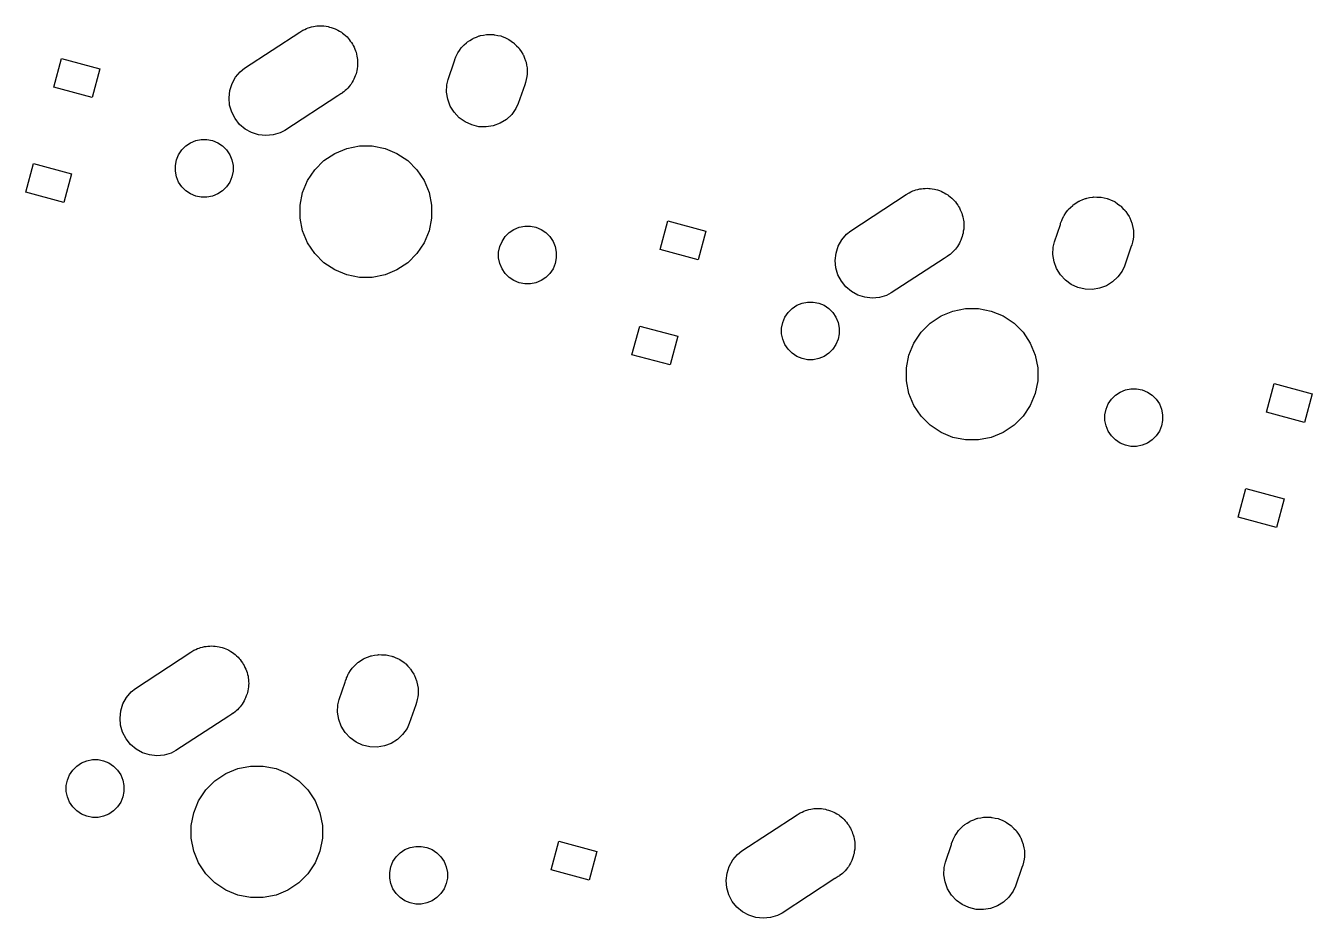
# Model space of a CAD drawing. Extents: x -26.1 to -7.5, y -7.6 to -2.3.
# Drawn here: x -16.74 to -15.203, y -4.801 to -3.735 of the extents above; entities that cross this region are included whole.
import ezdxf

# ---------------------------------------------------------------- set-up
doc = ezdxf.new("R2010")
doc.units = 0
doc.header["$MEASUREMENT"] = 0
doc.layers.add('BLACK', color=7, linetype='CONTINUOUS')

msp = doc.modelspace()

# ---------------------------------------------------------------- linework, layer by layer
at = {"layer": 'BLACK', "linetype": 'CONTINUOUS'}
for p, q in [((-16.3941, -3.73574), (-16.3922, -3.73536)), ((-16.3922, -3.73536), (-16.3897, -3.73536)), ((-16.3897, -3.73536), (-16.3873, -3.73515)), ((-16.3873, -3.73515), (-16.3854, -3.73536)), ((-16.3854, -3.73536), (-16.3835, -3.73536)), ((-16.3835, -3.73536), (-16.3811, -3.73584)), ((-16.4785, -3.78591), (-16.4122, -3.74269)), ((-16.4122, -3.74269), (-16.4088, -3.74041)), ((-16.4088, -3.74041), (-16.4065, -3.73947)), ((-16.4065, -3.73947), (-16.4044, -3.73835)), ((-16.4044, -3.73835), (-16.4025, -3.73781)), ((-16.4025, -3.73781), (-16.4007, -3.73707)), ((-16.4007, -3.73707), (-16.3983, -3.73659)), ((-16.3983, -3.73659), (-16.396, -3.73591)), ((-16.396, -3.73591), (-16.3941, -3.73574)), ((-16.3811, -3.73584), (-16.3786, -3.73611)), ((-16.3786, -3.73611), (-16.3768, -3.73669)), ((-16.3768, -3.73669), (-16.3749, -3.73707)), ((-16.3749, -3.73707), (-16.3726, -3.738)), ((-16.3726, -3.738), (-16.3703, -3.73873)), ((-16.3703, -3.73873), (-16.3686, -3.73966)), ((-16.3686, -3.73966), (-16.3668, -3.74041)), ((-16.3668, -3.74041), (-16.3648, -3.74176)), ((-16.3648, -3.74176), (-16.3627, -3.74293)), ((-16.3627, -3.74293), (-16.3612, -3.74418)), ((-16.3612, -3.74418), (-16.3596, -3.74525)), ((-16.3596, -3.74525), (-16.3579, -3.74698)), ((-16.3579, -3.74698), (-16.356, -3.74854)), ((-16.356, -3.74854), (-16.3548, -3.75005)), ((-16.3548, -3.75005), (-16.3534, -3.75142)), ((-16.2091, -3.75267), (-16.2061, -3.75069)), ((-16.2061, -3.75069), (-16.2054, -3.75038)), ((-16.2054, -3.75038), (-16.2047, -3.74996)), ((-16.2047, -3.74996), (-16.2014, -3.74872)), ((-16.2014, -3.74872), (-16.1981, -3.74735)), ((-16.1981, -3.74735), (-16.1973, -3.74719)), ((-16.1973, -3.74719), (-16.1965, -3.74691)), ((-16.1965, -3.74691), (-16.193, -3.74634)), ((-16.193, -3.74634), (-16.1895, -3.74565)), ((-16.1895, -3.74565), (-16.1887, -3.74565)), ((-16.1887, -3.74565), (-16.1879, -3.74552)), ((-16.1879, -3.74552), (-16.1843, -3.74565)), ((-16.1843, -3.74565), (-16.1808, -3.74565)), ((-16.1808, -3.74565), (-16.18, -3.74581)), ((-16.18, -3.74581), (-16.1792, -3.74584)), ((-16.1792, -3.74584), (-16.1757, -3.74666)), ((-16.1757, -3.74666), (-16.1722, -3.74735)), ((-16.1722, -3.74735), (-16.1715, -3.74766)), ((-16.1715, -3.74766), (-16.1707, -3.74785)), ((-16.1707, -3.74785), (-16.1675, -3.74933)), ((-16.1675, -3.74933), (-16.1642, -3.75069)), ((-16.1642, -3.75069), (-16.1635, -3.75114)), ((-16.3534, -3.75142), (-16.3521, -3.75345)), ((-16.3521, -3.75345), (-16.3505, -3.75535)), ((-16.3505, -3.75535), (-16.3496, -3.75707)), ((-16.3496, -3.75707), (-16.3486, -3.75868)), ((-16.3486, -3.75868), (-16.3476, -3.76093)), ((-16.3476, -3.76093), (-16.3465, -3.76309)), ((-16.3465, -3.76309), (-16.346, -3.76495)), ((-16.346, -3.76495), (-16.3452, -3.76674)), ((-16.2236, -3.76756), (-16.2215, -3.76467)), ((-16.2215, -3.76467), (-16.2196, -3.76171)), ((-16.2196, -3.76171), (-16.219, -3.76114)), ((-16.219, -3.76114), (-16.2185, -3.76048)), ((-16.2185, -3.76048), (-16.2159, -3.75806)), ((-16.2159, -3.75806), (-16.2134, -3.75554)), ((-16.2134, -3.75554), (-16.2127, -3.75509)), ((-16.2127, -3.75509), (-16.2121, -3.75454)), ((-16.2121, -3.75454), (-16.2091, -3.75267)), ((-16.1635, -3.75114), (-16.1628, -3.75147)), ((-16.1628, -3.75147), (-16.1599, -3.75356)), ((-16.1599, -3.75356), (-16.1569, -3.75554)), ((-16.1569, -3.75554), (-16.1563, -3.75611)), ((-16.1563, -3.75611), (-16.1557, -3.75658)), ((-16.1557, -3.75658), (-16.1533, -3.75919)), ((-16.1533, -3.75919), (-16.1507, -3.76171)), ((-16.1507, -3.76171), (-16.1503, -3.76238)), ((-16.1503, -3.76238), (-16.1497, -3.76297)), ((-16.1497, -3.76297), (-16.1479, -3.766)), ((-16.1479, -3.766), (-16.1459, -3.76896)), ((-16.7063, -3.80844), (-16.6971, -3.77421)), ((-16.6971, -3.77421), (-16.6515, -3.78644)), ((-16.3452, -3.76674), (-16.3448, -3.76913)), ((-16.3448, -3.76913), (-16.3441, -3.77147)), ((-16.3441, -3.77147), (-16.3439, -3.7734)), ((-16.3439, -3.7734), (-16.3435, -3.77529)), ((-16.3435, -3.77529), (-16.3435, -3.77773)), ((-16.3435, -3.77773), (-16.3433, -3.78016)), ((-16.3433, -3.78016), (-16.3435, -3.78208)), ((-16.2352, -3.79927), (-16.228, -3.77838)), ((-16.228, -3.77838), (-16.2277, -3.77702)), ((-16.2277, -3.77702), (-16.2266, -3.77426)), ((-16.2266, -3.77426), (-16.2263, -3.7735)), ((-16.2263, -3.7735), (-16.2258, -3.77225)), ((-16.2258, -3.77225), (-16.2244, -3.76896)), ((-16.2244, -3.76896), (-16.2239, -3.76829)), ((-16.2239, -3.76829), (-16.2236, -3.76756)), ((-16.1459, -3.76896), (-16.1456, -3.76971)), ((-16.1456, -3.76971), (-16.1452, -3.77039)), ((-16.1452, -3.77039), (-16.1439, -3.77373)), ((-16.1439, -3.77373), (-16.1426, -3.77702)), ((-16.1426, -3.77702), (-16.1424, -3.77781)), ((-16.1424, -3.77781), (-16.1421, -3.77857)), ((-16.1421, -3.77857), (-16.1416, -3.78208)), ((-16.6515, -3.78644), (-16.6607, -3.82067)), ((-16.4934, -3.80433), (-16.4892, -3.79668)), ((-16.4892, -3.79668), (-16.4836, -3.79)), ((-16.4836, -3.79), (-16.4785, -3.78591)), ((-16.3462, -3.79483), (-16.3469, -3.79715)), ((-16.3452, -3.79257), (-16.3462, -3.79483)), ((-16.3448, -3.79068), (-16.3452, -3.79257)), ((-16.3443, -3.78883), (-16.3448, -3.79068)), ((-16.344, -3.78641), (-16.3443, -3.78883)), ((-16.3435, -3.78402), (-16.344, -3.78641)), ((-16.3435, -3.78208), (-16.3435, -3.78402)), ((-16.141, -3.7959), (-16.1419, -3.79937)), ((-16.1416, -3.78208), (-16.1409, -3.78558)), ((-16.1409, -3.7943), (-16.141, -3.79509)), ((-16.141, -3.79509), (-16.141, -3.7959)), ((-16.1409, -3.78558), (-16.1409, -3.78639)), ((-16.1409, -3.78639), (-16.1407, -3.78718)), ((-16.1407, -3.78718), (-16.1409, -3.79074)), ((-16.1409, -3.79074), (-16.1409, -3.7943)), ((-16.6607, -3.82067), (-16.7063, -3.80844)), ((-16.4961, -3.81265), (-16.4934, -3.80433)), ((-16.3567, -3.81148), (-16.3582, -3.81269)), ((-16.3551, -3.80961), (-16.3567, -3.81148)), ((-16.3534, -3.80789), (-16.3551, -3.80961)), ((-16.3523, -3.80628), (-16.3534, -3.80789)), ((-16.3511, -3.8048), (-16.3523, -3.80628)), ((-16.3499, -3.80266), (-16.3511, -3.8048)), ((-16.3486, -3.80064), (-16.3499, -3.80266)), ((-16.3478, -3.79885), (-16.3486, -3.80064)), ((-16.3469, -3.79715), (-16.3478, -3.79885)), ((-16.237, -3.81435), (-16.2367, -3.80563)), ((-16.2367, -3.80563), (-16.2352, -3.79927)), ((-16.1437, -3.80562), (-16.1514, -3.82803)), ((-16.1426, -3.80286), (-16.1437, -3.80562)), ((-16.1419, -3.79937), (-16.1426, -3.80286)), ((-16.497, -3.82132), (-16.4961, -3.81265)), ((-16.4963, -3.83002), (-16.497, -3.82132)), ((-16.3671, -3.819), (-16.4301, -3.86012)), ((-16.3668, -3.81891), (-16.3671, -3.819)), ((-16.3634, -3.81663), (-16.3668, -3.81891)), ((-16.3618, -3.81557), (-16.3634, -3.81663)), ((-16.3616, -3.81541), (-16.3618, -3.81557)), ((-16.3596, -3.81406), (-16.3616, -3.81541)), ((-16.3582, -3.81269), (-16.3596, -3.81406)), ((-16.2356, -3.82296), (-16.237, -3.81435)), ((-16.2326, -3.83114), (-16.2356, -3.82296)), ((-16.4938, -3.83839), (-16.4963, -3.83002)), ((-16.4898, -3.84613), (-16.4938, -3.83839)), ((-16.228, -3.83856), (-16.2326, -3.83114)), ((-16.222, -3.84495), (-16.228, -3.83856)), ((-16.1592, -3.84105), (-16.1656, -3.84699)), ((-16.1541, -3.83397), (-16.1592, -3.84105)), ((-16.1514, -3.82803), (-16.1541, -3.83397)), ((-16.4843, -3.85294), (-16.4898, -3.84613)), ((-16.4777, -3.85855), (-16.4843, -3.85294)), ((-16.47, -3.86275), (-16.4777, -3.85855)), ((-16.215, -3.85006), (-16.222, -3.84495)), ((-16.207, -3.85368), (-16.215, -3.85006)), ((-16.1985, -3.85569), (-16.207, -3.85368)), ((-16.1898, -3.85601), (-16.1985, -3.85569)), ((-16.1812, -3.85462), (-16.1898, -3.85601)), ((-16.173, -3.85157), (-16.1812, -3.85462)), ((-16.1656, -3.84699), (-16.173, -3.85157)), ((-16.543, -3.87495), (-16.5367, -3.87236)), ((-16.5367, -3.87236), (-16.5301, -3.87103)), ((-16.5301, -3.87103), (-16.5233, -3.87103)), ((-16.5233, -3.87103), (-16.5166, -3.87236)), ((-16.5166, -3.87236), (-16.5104, -3.87495)), ((-16.4617, -3.86538), (-16.47, -3.86275)), ((-16.453, -3.86633), (-16.4617, -3.86538)), ((-16.4443, -3.86557), (-16.453, -3.86633)), ((-16.4359, -3.86314), (-16.4443, -3.86557)), ((-16.4301, -3.86012), (-16.4359, -3.86314)), ((-16.5598, -3.89543), (-16.5572, -3.88916)), ((-16.5572, -3.88916), (-16.5534, -3.88352)), ((-16.5534, -3.88352), (-16.5486, -3.87872)), ((-16.5486, -3.87872), (-16.543, -3.87495)), ((-16.5104, -3.87495), (-16.5047, -3.87872)), ((-16.5047, -3.87872), (-16.4999, -3.88352)), ((-16.4999, -3.88352), (-16.4962, -3.88916)), ((-16.4962, -3.88916), (-16.4936, -3.89543)), ((-16.3835, -3.89627), (-16.3707, -3.88768)), ((-16.3707, -3.88768), (-16.3564, -3.88176)), ((-16.3564, -3.88176), (-16.3412, -3.87874)), ((-16.3412, -3.87874), (-16.3258, -3.87874)), ((-16.3258, -3.87874), (-16.3106, -3.88176)), ((-16.3106, -3.88176), (-16.2963, -3.88768)), ((-16.2963, -3.88768), (-16.2835, -3.89627)), ((-16.7399, -3.93393), (-16.7308, -3.89971)), ((-16.7308, -3.89971), (-16.6851, -3.91194)), ((-16.5611, -3.90209), (-16.5598, -3.89543)), ((-16.5611, -3.90887), (-16.5611, -3.90209)), ((-16.4936, -3.89543), (-16.4922, -3.90209)), ((-16.4922, -3.90209), (-16.4922, -3.90887)), ((-16.3945, -3.9072), (-16.3835, -3.89627)), ((-16.2835, -3.89627), (-16.2725, -3.9072)), ((-16.6851, -3.91194), (-16.6943, -3.94616)), ((-16.5598, -3.91553), (-16.5611, -3.90887)), ((-16.5572, -3.9218), (-16.5598, -3.91553)), ((-16.4936, -3.91553), (-16.4962, -3.9218)), ((-16.4922, -3.90887), (-16.4936, -3.91553)), ((-16.409, -3.93435), (-16.4031, -3.92006)), ((-16.4031, -3.92006), (-16.3945, -3.9072)), ((-16.2725, -3.9072), (-16.2639, -3.92006)), ((-16.2639, -3.92006), (-16.258, -3.93435)), ((-16.6943, -3.94616), (-16.7399, -3.93393)), ((-16.5534, -3.92744), (-16.5572, -3.9218)), ((-16.5486, -3.93224), (-16.5534, -3.92744)), ((-16.543, -3.93601), (-16.5486, -3.93224)), ((-16.5047, -3.93224), (-16.5104, -3.93601)), ((-16.4999, -3.92744), (-16.5047, -3.93224)), ((-16.4962, -3.9218), (-16.4999, -3.92744)), ((-16.412, -3.94951), (-16.409, -3.93435)), ((-16.258, -3.93435), (-16.255, -3.94951)), ((-15.6878, -3.9368), (-15.6844, -3.93452)), ((-15.6844, -3.93452), (-15.6821, -3.93359)), ((-15.6821, -3.93359), (-15.6799, -3.93246)), ((-15.6799, -3.93246), (-15.6781, -3.93192)), ((-15.6781, -3.93192), (-15.6763, -3.93118)), ((-15.6763, -3.93118), (-15.6739, -3.9307)), ((-15.6739, -3.9307), (-15.6716, -3.93002)), ((-15.6716, -3.93002), (-15.6696, -3.92986)), ((-15.6696, -3.92986), (-15.6677, -3.92948)), ((-15.6677, -3.92948), (-15.6653, -3.92948)), ((-15.6653, -3.92948), (-15.6629, -3.92927)), ((-15.6629, -3.92927), (-15.6609, -3.92948)), ((-15.6609, -3.92948), (-15.659, -3.92948)), ((-15.659, -3.92948), (-15.6566, -3.92995)), ((-15.6566, -3.92995), (-15.6542, -3.93022)), ((-15.6542, -3.93022), (-15.6524, -3.9308)), ((-15.6524, -3.9308), (-15.6505, -3.93118)), ((-15.6505, -3.93118), (-15.6482, -3.93211)), ((-15.6482, -3.93211), (-15.6459, -3.93285)), ((-15.6459, -3.93285), (-15.6442, -3.93378)), ((-15.6442, -3.93378), (-15.6424, -3.93452)), ((-15.6424, -3.93452), (-15.6404, -3.93587)), ((-16.5367, -3.93861), (-16.543, -3.93601)), ((-16.5301, -3.93993), (-16.5367, -3.93861)), ((-16.5233, -3.93993), (-16.5301, -3.93993)), ((-16.5166, -3.93861), (-16.5233, -3.93993)), ((-16.5104, -3.93601), (-16.5166, -3.93861)), ((-16.412, -3.96498), (-16.412, -3.94951)), ((-16.255, -3.94951), (-16.255, -3.96498)), ((-15.7541, -3.98003), (-15.6878, -3.9368)), ((-15.6404, -3.93587), (-15.6382, -3.93705)), ((-15.6382, -3.93705), (-15.6367, -3.93829)), ((-15.6367, -3.93829), (-15.6351, -3.93937)), ((-15.6351, -3.93937), (-15.6334, -3.94109)), ((-15.6334, -3.94109), (-15.6315, -3.94266)), ((-15.6315, -3.94266), (-15.6303, -3.94417)), ((-15.6303, -3.94417), (-15.629, -3.94554)), ((-15.629, -3.94554), (-15.6276, -3.94756)), ((-15.6276, -3.94756), (-15.6261, -3.94947)), ((-15.6261, -3.94947), (-15.6252, -3.95118)), ((-15.4915, -3.95217), (-15.4889, -3.94965)), ((-15.4889, -3.94965), (-15.4883, -3.9492)), ((-15.4883, -3.9492), (-15.4877, -3.94865)), ((-15.4877, -3.94865), (-15.4846, -3.94678)), ((-15.4846, -3.94678), (-15.4817, -3.9448)), ((-15.4817, -3.9448), (-15.4809, -3.9445)), ((-15.4809, -3.9445), (-15.4803, -3.94407)), ((-15.4803, -3.94407), (-15.4769, -3.94283)), ((-15.4769, -3.94283), (-15.4736, -3.94147)), ((-15.4736, -3.94147), (-15.4728, -3.94131)), ((-15.4728, -3.94131), (-15.4721, -3.94103)), ((-15.4721, -3.94103), (-15.4686, -3.94046)), ((-15.4686, -3.94046), (-15.4651, -3.93976)), ((-15.4651, -3.93976), (-15.4643, -3.93976)), ((-15.4643, -3.93976), (-15.4635, -3.93964)), ((-15.4635, -3.93964), (-15.4599, -3.93976)), ((-15.4599, -3.93976), (-15.4563, -3.93976)), ((-15.4563, -3.93976), (-15.4555, -3.93992)), ((-15.4555, -3.93992), (-15.4547, -3.93995)), ((-15.4547, -3.93995), (-15.4513, -3.94077)), ((-15.4513, -3.94077), (-15.4478, -3.94147)), ((-15.4478, -3.94147), (-15.447, -3.94177)), ((-15.447, -3.94177), (-15.4463, -3.94196)), ((-15.4463, -3.94196), (-15.443, -3.94344)), ((-15.443, -3.94344), (-15.4397, -3.9448)), ((-15.4397, -3.9448), (-15.4391, -3.94525)), ((-15.4391, -3.94525), (-15.4383, -3.94559)), ((-15.4383, -3.94559), (-15.4354, -3.94767)), ((-15.4354, -3.94767), (-15.4325, -3.94965)), ((-15.4325, -3.94965), (-15.4319, -3.95022)), ((-15.4319, -3.95022), (-15.4312, -3.95069)), ((-15.4312, -3.95069), (-15.4288, -3.9533)), ((-16.409, -3.98014), (-16.412, -3.96498)), ((-16.255, -3.96498), (-16.258, -3.98014)), ((-15.6252, -3.95118), (-15.6241, -3.95279)), ((-15.6241, -3.95279), (-15.6232, -3.95504)), ((-15.6232, -3.95504), (-15.6221, -3.95721)), ((-15.6221, -3.95721), (-15.6215, -3.95906)), ((-15.6215, -3.95906), (-15.6208, -3.96085)), ((-15.6208, -3.96085), (-15.6203, -3.96324)), ((-15.6203, -3.96324), (-15.6196, -3.96558)), ((-15.6196, -3.96558), (-15.6195, -3.96751)), ((-15.5013, -3.96637), (-15.5, -3.96308)), ((-15.5, -3.96308), (-15.4995, -3.9624)), ((-15.4995, -3.9624), (-15.4992, -3.96167)), ((-15.4992, -3.96167), (-15.4971, -3.95878)), ((-15.4971, -3.95878), (-15.4951, -3.95582)), ((-15.4951, -3.95582), (-15.4945, -3.95525)), ((-15.4945, -3.95525), (-15.4941, -3.9546)), ((-15.4941, -3.9546), (-15.4915, -3.95217)), ((-15.4288, -3.9533), (-15.4263, -3.95582)), ((-15.4263, -3.95582), (-15.4259, -3.95649)), ((-15.4259, -3.95649), (-15.4253, -3.95708)), ((-15.4253, -3.95708), (-15.4234, -3.96011)), ((-15.4234, -3.96011), (-15.4215, -3.96308)), ((-15.4215, -3.96308), (-15.4211, -3.96382)), ((-15.4211, -3.96382), (-15.4207, -3.96451)), ((-15.4207, -3.96451), (-15.4195, -3.96784)), ((-16.4031, -3.99443), (-16.409, -3.98014)), ((-16.258, -3.98014), (-16.2639, -3.99443)), ((-16.1623, -3.98225), (-16.1566, -3.97848)), ((-16.1566, -3.97848), (-16.1504, -3.97588)), ((-16.1504, -3.97588), (-16.1437, -3.97456)), ((-16.1437, -3.97456), (-16.1369, -3.97456)), ((-16.1369, -3.97456), (-16.1303, -3.97588)), ((-16.1303, -3.97588), (-16.124, -3.97848)), ((-16.124, -3.97848), (-16.1184, -3.98225)), ((-15.9819, -4.00255), (-15.9727, -3.96833)), ((-15.9727, -3.96833), (-15.9271, -3.98056)), ((-15.9271, -3.98056), (-15.9362, -4.01478)), ((-15.7592, -3.98412), (-15.7541, -3.98003)), ((-15.6196, -3.98052), (-15.6198, -3.98295)), ((-15.6191, -3.97813), (-15.6196, -3.98052)), ((-15.6195, -3.96751), (-15.6191, -3.96941)), ((-15.6191, -3.96941), (-15.6191, -3.97185)), ((-15.6191, -3.97185), (-15.6189, -3.97428)), ((-15.6189, -3.97428), (-15.6191, -3.9762)), ((-15.6191, -3.9762), (-15.6191, -3.97813)), ((-15.5107, -3.99338), (-15.5036, -3.97249)), ((-15.5036, -3.97249), (-15.5033, -3.97114)), ((-15.5033, -3.97114), (-15.5021, -3.96838)), ((-15.5021, -3.96838), (-15.5019, -3.96762)), ((-15.5019, -3.96762), (-15.5013, -3.96637)), ((-15.4195, -3.96784), (-15.4181, -3.97114)), ((-15.4181, -3.97114), (-15.418, -3.97193)), ((-15.418, -3.97193), (-15.4177, -3.97268)), ((-15.4177, -3.97268), (-15.4171, -3.9762)), ((-15.4171, -3.9762), (-15.4164, -3.97969)), ((-15.4164, -3.97969), (-15.4164, -3.9805)), ((-15.4164, -3.9805), (-15.4163, -3.9813)), ((-15.4163, -3.9813), (-15.4164, -3.98485)), ((-16.3945, -4.00728), (-16.4031, -3.99443)), ((-16.2639, -3.99443), (-16.2725, -4.00728)), ((-16.1734, -3.99896), (-16.1708, -3.99269)), ((-16.1708, -3.99269), (-16.1671, -3.98705)), ((-16.1671, -3.98705), (-16.1623, -3.98225)), ((-16.1184, -3.98225), (-16.1136, -3.98705)), ((-16.1136, -3.98705), (-16.1098, -3.99269)), ((-16.1098, -3.99269), (-16.1072, -3.99896)), ((-15.769, -3.99845), (-15.7648, -3.9908)), ((-15.7648, -3.9908), (-15.7592, -3.98412)), ((-15.6255, -3.99678), (-15.6266, -3.99891)), ((-15.6241, -3.99475), (-15.6255, -3.99678)), ((-15.6234, -3.99296), (-15.6241, -3.99475)), ((-15.6225, -3.99127), (-15.6234, -3.99296)), ((-15.6217, -3.98894), (-15.6225, -3.99127)), ((-15.6208, -3.98669), (-15.6217, -3.98894)), ((-15.6204, -3.98479), (-15.6208, -3.98669)), ((-15.6198, -3.98295), (-15.6204, -3.98479)), ((-15.5122, -3.99974), (-15.5107, -3.99338)), ((-15.4181, -3.99697), (-15.4193, -3.99973)), ((-15.4174, -3.99348), (-15.4181, -3.99697)), ((-15.4166, -3.99001), (-15.4174, -3.99348)), ((-15.4164, -3.98842), (-15.4166, -3.98921)), ((-15.4166, -3.98921), (-15.4166, -3.99001)), ((-15.4164, -3.98485), (-15.4164, -3.98842)), ((-16.3835, -4.01822), (-16.3945, -4.00728)), ((-16.2725, -4.00728), (-16.2835, -4.01822)), ((-16.1748, -4.00562), (-16.1734, -3.99896)), ((-16.1748, -4.0124), (-16.1748, -4.00562)), ((-16.1072, -3.99896), (-16.1059, -4.00562)), ((-16.1059, -4.00562), (-16.1059, -4.0124)), ((-15.9362, -4.01478), (-15.9819, -4.00255)), ((-15.7726, -4.01544), (-15.7716, -4.00677)), ((-15.7716, -4.00677), (-15.769, -3.99845)), ((-15.639, -4.01074), (-15.6424, -4.01302)), ((-15.6374, -4.00969), (-15.639, -4.01074)), ((-15.6372, -4.00953), (-15.6374, -4.00969)), ((-15.6351, -4.00817), (-15.6372, -4.00953)), ((-15.6338, -4.00681), (-15.6351, -4.00817)), ((-15.6323, -4.0056), (-15.6338, -4.00681)), ((-15.6307, -4.00373), (-15.6323, -4.0056)), ((-15.629, -4.002), (-15.6307, -4.00373)), ((-15.6279, -4.0004), (-15.629, -4.002)), ((-15.6266, -3.99891), (-15.6279, -4.0004)), ((-15.5126, -4.00846), (-15.5122, -3.99974)), ((-15.5112, -4.01708), (-15.5126, -4.00846)), ((-15.4193, -3.99973), (-15.4269, -4.02214)), ((-16.3707, -4.02681), (-16.3835, -4.01822)), ((-16.3564, -4.03273), (-16.3707, -4.02681)), ((-16.2963, -4.02681), (-16.3106, -4.03273)), ((-16.2835, -4.01822), (-16.2963, -4.02681)), ((-16.1734, -4.01906), (-16.1748, -4.0124)), ((-16.1708, -4.02533), (-16.1734, -4.01906)), ((-16.1671, -4.03097), (-16.1708, -4.02533)), ((-16.1098, -4.02533), (-16.1136, -4.03097)), ((-16.1072, -4.01906), (-16.1098, -4.02533)), ((-16.1059, -4.0124), (-16.1072, -4.01906)), ((-15.7718, -4.02413), (-15.7726, -4.01544)), ((-15.7694, -4.03251), (-15.7718, -4.02413)), ((-15.6426, -4.01312), (-15.7057, -4.05423)), ((-15.6424, -4.01302), (-15.6426, -4.01312)), ((-15.5081, -4.02525), (-15.5112, -4.01708)), ((-15.5035, -4.03268), (-15.5081, -4.02525)), ((-15.4269, -4.02214), (-15.4297, -4.02809)), ((-16.3412, -4.03574), (-16.3564, -4.03273)), ((-16.3258, -4.03574), (-16.3412, -4.03574)), ((-16.3106, -4.03273), (-16.3258, -4.03574)), ((-16.1623, -4.03577), (-16.1671, -4.03097)), ((-16.1566, -4.03954), (-16.1623, -4.03577)), ((-16.1504, -4.04213), (-16.1566, -4.03954)), ((-16.1437, -4.04346), (-16.1504, -4.04213)), ((-16.1303, -4.04213), (-16.1369, -4.04346)), ((-16.124, -4.03954), (-16.1303, -4.04213)), ((-16.1184, -4.03577), (-16.124, -4.03954)), ((-16.1136, -4.03097), (-16.1184, -4.03577)), ((-15.7653, -4.04025), (-15.7694, -4.03251)), ((-15.7599, -4.04705), (-15.7653, -4.04025)), ((-15.4976, -4.03906), (-15.5035, -4.03268)), ((-15.4905, -4.04417), (-15.4976, -4.03906)), ((-15.4412, -4.0411), (-15.4486, -4.04569)), ((-15.4348, -4.03516), (-15.4412, -4.0411)), ((-15.4297, -4.02809), (-15.4348, -4.03516)), ((-16.1369, -4.04346), (-16.1437, -4.04346)), ((-15.7532, -4.05266), (-15.7599, -4.04705)), ((-15.7456, -4.05686), (-15.7532, -4.05266)), ((-15.7372, -4.05949), (-15.7456, -4.05686)), ((-15.7115, -4.05725), (-15.7199, -4.05969)), ((-15.7057, -4.05423), (-15.7115, -4.05725)), ((-15.4826, -4.0478), (-15.4905, -4.04417)), ((-15.4741, -4.04981), (-15.4826, -4.0478)), ((-15.4654, -4.05012), (-15.4741, -4.04981)), ((-15.4568, -4.04873), (-15.4654, -4.05012)), ((-15.4486, -4.04569), (-15.4568, -4.04873)), ((-15.829, -4.07763), (-15.8242, -4.07284)), ((-15.8242, -4.07284), (-15.8186, -4.06907)), ((-15.8186, -4.06907), (-15.8123, -4.06647)), ((-15.8123, -4.06647), (-15.8056, -4.06515)), ((-15.8056, -4.06515), (-15.7989, -4.06515)), ((-15.7989, -4.06515), (-15.7922, -4.06647)), ((-15.7922, -4.06647), (-15.7859, -4.06907)), ((-15.7859, -4.06907), (-15.7803, -4.07284)), ((-15.7803, -4.07284), (-15.7755, -4.07763)), ((-15.7286, -4.06045), (-15.7372, -4.05949)), ((-15.7199, -4.05969), (-15.7286, -4.06045)), ((-15.632, -4.07588), (-15.6168, -4.07286)), ((-15.6168, -4.07286), (-15.6013, -4.07286)), ((-15.6013, -4.07286), (-15.5862, -4.07588)), ((-15.8354, -4.08955), (-15.8328, -4.08328)), ((-15.8328, -4.08328), (-15.829, -4.07763)), ((-15.7755, -4.07763), (-15.7717, -4.08328)), ((-15.7717, -4.08328), (-15.7691, -4.08955)), ((-15.6591, -4.09038), (-15.6462, -4.08179)), ((-15.6462, -4.08179), (-15.632, -4.07588)), ((-15.5862, -4.07588), (-15.5719, -4.08179)), ((-15.5719, -4.08179), (-15.559, -4.09038)), ((-16.0155, -4.12805), (-16.0063, -4.09382)), ((-16.0063, -4.09382), (-15.9607, -4.10605)), ((-15.8367, -4.0962), (-15.8354, -4.08955)), ((-15.8367, -4.10299), (-15.8367, -4.0962)), ((-15.8354, -4.10964), (-15.8367, -4.10299)), ((-15.7691, -4.08955), (-15.7678, -4.0962)), ((-15.7678, -4.10299), (-15.7691, -4.10964)), ((-15.7678, -4.0962), (-15.7678, -4.10299)), ((-15.6786, -4.11417), (-15.67, -4.10132)), ((-15.67, -4.10132), (-15.6591, -4.09038)), ((-15.559, -4.09038), (-15.5481, -4.10132)), ((-15.5481, -4.10132), (-15.5395, -4.11417)), ((-15.9607, -4.10605), (-15.9699, -4.14028)), ((-15.8328, -4.11591), (-15.8354, -4.10964)), ((-15.829, -4.12155), (-15.8328, -4.11591)), ((-15.7717, -4.11591), (-15.7755, -4.12155)), ((-15.7691, -4.10964), (-15.7717, -4.11591)), ((-15.6845, -4.12846), (-15.6786, -4.11417)), ((-15.5395, -4.11417), (-15.5336, -4.12846)), ((-15.9699, -4.14028), (-16.0155, -4.12805)), ((-15.8242, -4.12635), (-15.829, -4.12155)), ((-15.8186, -4.13012), (-15.8242, -4.12635)), ((-15.8123, -4.13272), (-15.8186, -4.13012)), ((-15.8056, -4.13404), (-15.8123, -4.13272)), ((-15.7989, -4.13404), (-15.8056, -4.13404)), ((-15.7922, -4.13272), (-15.7989, -4.13404)), ((-15.7859, -4.13012), (-15.7922, -4.13272)), ((-15.7803, -4.12635), (-15.7859, -4.13012)), ((-15.7755, -4.12155), (-15.7803, -4.12635)), ((-15.6876, -4.14363), (-15.6845, -4.12846)), ((-15.5336, -4.12846), (-15.5306, -4.14363)), ((-15.6876, -4.15909), (-15.6876, -4.14363)), ((-15.5306, -4.14363), (-15.5306, -4.15909)), ((-15.6845, -4.17426), (-15.6876, -4.15909)), ((-15.5306, -4.15909), (-15.5336, -4.17426)), ((-15.2574, -4.19667), (-15.2483, -4.16244)), ((-15.2483, -4.16244), (-15.2026, -4.17467)), ((-15.6786, -4.18854), (-15.6845, -4.17426)), ((-15.5336, -4.17426), (-15.5395, -4.18854)), ((-15.4464, -4.1868), (-15.4426, -4.18116)), ((-15.4426, -4.18116), (-15.4378, -4.17636)), ((-15.4378, -4.17636), (-15.4322, -4.17259)), ((-15.4322, -4.17259), (-15.4259, -4.17)), ((-15.4259, -4.17), (-15.4193, -4.16867)), ((-15.4193, -4.16867), (-15.4125, -4.16867)), ((-15.4125, -4.16867), (-15.4058, -4.17)), ((-15.4058, -4.17), (-15.3996, -4.17259)), ((-15.3996, -4.17259), (-15.3939, -4.17636)), ((-15.3939, -4.17636), (-15.3891, -4.18116)), ((-15.3891, -4.18116), (-15.3853, -4.1868)), ((-15.2026, -4.17467), (-15.2118, -4.2089)), ((-15.67, -4.2014), (-15.6786, -4.18854)), ((-15.5395, -4.18854), (-15.5481, -4.2014)), ((-15.4503, -4.19973), (-15.449, -4.19307)), ((-15.449, -4.19307), (-15.4464, -4.1868)), ((-15.3853, -4.1868), (-15.3827, -4.19307)), ((-15.3827, -4.19307), (-15.3814, -4.19973)), ((-15.2118, -4.2089), (-15.2574, -4.19667)), ((-15.6591, -4.21233), (-15.67, -4.2014)), ((-15.5481, -4.2014), (-15.559, -4.21233)), ((-15.4503, -4.20652), (-15.4503, -4.19973)), ((-15.449, -4.21317), (-15.4503, -4.20652)), ((-15.3814, -4.20652), (-15.3827, -4.21317)), ((-15.3814, -4.19973), (-15.3814, -4.20652)), ((-15.6462, -4.22092), (-15.6591, -4.21233)), ((-15.632, -4.22684), (-15.6462, -4.22092)), ((-15.6168, -4.22986), (-15.632, -4.22684)), ((-15.5862, -4.22684), (-15.6013, -4.22986)), ((-15.5719, -4.22092), (-15.5862, -4.22684)), ((-15.559, -4.21233), (-15.5719, -4.22092)), ((-15.4464, -4.21944), (-15.449, -4.21317)), ((-15.4426, -4.22508), (-15.4464, -4.21944)), ((-15.4378, -4.22988), (-15.4426, -4.22508)), ((-15.3891, -4.22508), (-15.3939, -4.22988)), ((-15.3853, -4.21944), (-15.3891, -4.22508)), ((-15.3827, -4.21317), (-15.3853, -4.21944)), ((-15.6013, -4.22986), (-15.6168, -4.22986)), ((-15.4322, -4.23365), (-15.4378, -4.22988)), ((-15.4259, -4.23625), (-15.4322, -4.23365)), ((-15.4193, -4.23757), (-15.4259, -4.23625)), ((-15.4125, -4.23757), (-15.4193, -4.23757)), ((-15.4058, -4.23625), (-15.4125, -4.23757)), ((-15.3996, -4.23365), (-15.4058, -4.23625)), ((-15.3939, -4.22988), (-15.3996, -4.23365)), ((-15.2911, -4.32216), (-15.2819, -4.28794)), ((-15.2819, -4.28794), (-15.2362, -4.30016)), ((-15.2362, -4.30016), (-15.2454, -4.33439)), ((-15.2454, -4.33439), (-15.2911, -4.32216)), ((-16.6088, -4.52658), (-16.5425, -4.48336)), ((-16.5425, -4.48336), (-16.539, -4.48107)), ((-16.539, -4.48107), (-16.5368, -4.48014)), ((-16.5368, -4.48014), (-16.5346, -4.47902)), ((-16.5346, -4.47902), (-16.5328, -4.47848)), ((-16.5328, -4.47848), (-16.531, -4.47774)), ((-16.531, -4.47774), (-16.5286, -4.47726)), ((-16.5286, -4.47726), (-16.5262, -4.47658)), ((-16.5262, -4.47658), (-16.5243, -4.47641)), ((-16.5243, -4.47641), (-16.5224, -4.47603)), ((-16.5224, -4.47603), (-16.52, -4.47603)), ((-16.52, -4.47603), (-16.5175, -4.47582)), ((-16.5175, -4.47582), (-16.5156, -4.47603)), ((-16.5156, -4.47603), (-16.5137, -4.47603)), ((-16.5137, -4.47603), (-16.5113, -4.47651)), ((-16.5113, -4.47651), (-16.5089, -4.47678)), ((-16.5089, -4.47678), (-16.507, -4.47736)), ((-16.507, -4.47736), (-16.5051, -4.47774)), ((-16.5051, -4.47774), (-16.5029, -4.47867)), ((-16.5029, -4.47867), (-16.5006, -4.4794)), ((-16.5006, -4.4794), (-16.4989, -4.48033)), ((-16.4989, -4.48033), (-16.4971, -4.48107)), ((-16.4971, -4.48107), (-16.495, -4.48243)), ((-16.495, -4.48243), (-16.4929, -4.4836)), ((-16.4929, -4.4836), (-16.4914, -4.48485)), ((-16.4914, -4.48485), (-16.4898, -4.48592)), ((-16.4898, -4.48592), (-16.4881, -4.48765)), ((-16.4881, -4.48765), (-16.4862, -4.48921)), ((-16.3316, -4.48938), (-16.3283, -4.48802)), ((-16.3283, -4.48802), (-16.3275, -4.48786)), ((-16.3275, -4.48786), (-16.3268, -4.48758)), ((-16.3268, -4.48758), (-16.3232, -4.48701)), ((-16.3232, -4.48701), (-16.3197, -4.48632)), ((-16.3197, -4.48632), (-16.3189, -4.48632)), ((-16.3189, -4.48632), (-16.3181, -4.48619)), ((-16.3181, -4.48619), (-16.3146, -4.48632)), ((-16.3146, -4.48632), (-16.311, -4.48632)), ((-16.311, -4.48632), (-16.3102, -4.48648)), ((-16.3102, -4.48648), (-16.3094, -4.48651)), ((-16.3094, -4.48651), (-16.306, -4.48733)), ((-16.306, -4.48733), (-16.3025, -4.48802)), ((-16.3025, -4.48802), (-16.3017, -4.48833)), ((-16.3017, -4.48833), (-16.3009, -4.48852)), ((-16.3009, -4.48852), (-16.2977, -4.49)), ((-16.4862, -4.48921), (-16.485, -4.49072)), ((-16.485, -4.49072), (-16.4836, -4.49209)), ((-16.4836, -4.49209), (-16.4823, -4.49412)), ((-16.4823, -4.49412), (-16.4808, -4.49602)), ((-16.4808, -4.49602), (-16.4799, -4.49774)), ((-16.4799, -4.49774), (-16.4788, -4.49935)), ((-16.4788, -4.49935), (-16.4779, -4.5016)), ((-16.4779, -4.5016), (-16.4767, -4.50376)), ((-16.4767, -4.50376), (-16.4762, -4.50562)), ((-16.3518, -4.50534), (-16.3498, -4.50238)), ((-16.3498, -4.50238), (-16.3492, -4.50181)), ((-16.3492, -4.50181), (-16.3487, -4.50115)), ((-16.3487, -4.50115), (-16.3461, -4.49873)), ((-16.3461, -4.49873), (-16.3436, -4.49621)), ((-16.3436, -4.49621), (-16.3429, -4.49576)), ((-16.3429, -4.49576), (-16.3424, -4.49521)), ((-16.3424, -4.49521), (-16.3393, -4.49334)), ((-16.3393, -4.49334), (-16.3364, -4.49136)), ((-16.3364, -4.49136), (-16.3356, -4.49105)), ((-16.3356, -4.49105), (-16.3349, -4.49063)), ((-16.3349, -4.49063), (-16.3316, -4.48938)), ((-16.2977, -4.49), (-16.2944, -4.49136)), ((-16.2944, -4.49136), (-16.2937, -4.49181)), ((-16.2937, -4.49181), (-16.293, -4.49214)), ((-16.293, -4.49214), (-16.2901, -4.49423)), ((-16.2901, -4.49423), (-16.2871, -4.49621)), ((-16.2871, -4.49621), (-16.2866, -4.49678)), ((-16.2866, -4.49678), (-16.2859, -4.49725)), ((-16.2859, -4.49725), (-16.2835, -4.49986)), ((-16.2835, -4.49986), (-16.281, -4.50238)), ((-16.281, -4.50238), (-16.2805, -4.50305)), ((-16.2805, -4.50305), (-16.28, -4.50364)), ((-16.28, -4.50364), (-16.2781, -4.50667)), ((-16.4762, -4.50562), (-16.4755, -4.50741)), ((-16.4755, -4.50741), (-16.475, -4.5098)), ((-16.475, -4.5098), (-16.4743, -4.51214)), ((-16.4743, -4.51214), (-16.4741, -4.51407)), ((-16.4741, -4.51407), (-16.4738, -4.51596)), ((-16.4738, -4.51596), (-16.4738, -4.5184)), ((-16.4738, -4.5184), (-16.4735, -4.52083)), ((-16.3654, -4.53994), (-16.3582, -4.51905)), ((-16.3582, -4.51905), (-16.358, -4.51769)), ((-16.358, -4.51769), (-16.3568, -4.51493)), ((-16.3568, -4.51493), (-16.3566, -4.51417)), ((-16.3566, -4.51417), (-16.356, -4.51292)), ((-16.356, -4.51292), (-16.3546, -4.50963)), ((-16.3546, -4.50963), (-16.3542, -4.50896)), ((-16.3542, -4.50896), (-16.3539, -4.50823)), ((-16.3539, -4.50823), (-16.3518, -4.50534)), ((-16.2781, -4.50667), (-16.2761, -4.50963)), ((-16.2761, -4.50963), (-16.2758, -4.51038)), ((-16.2758, -4.51038), (-16.2754, -4.51106)), ((-16.2754, -4.51106), (-16.2742, -4.5144)), ((-16.2742, -4.5144), (-16.2728, -4.51769)), ((-16.2728, -4.51769), (-16.2726, -4.51848)), ((-16.2726, -4.51848), (-16.2724, -4.51924)), ((-16.2724, -4.51924), (-16.2718, -4.52275)), ((-16.6195, -4.53735), (-16.6139, -4.53067)), ((-16.6139, -4.53067), (-16.6088, -4.52658)), ((-16.4755, -4.53324), (-16.4764, -4.5355)), ((-16.4751, -4.53135), (-16.4755, -4.53324)), ((-16.4745, -4.5295), (-16.4751, -4.53135)), ((-16.4742, -4.52708), (-16.4745, -4.5295)), ((-16.4738, -4.52469), (-16.4742, -4.52708)), ((-16.4735, -4.52083), (-16.4738, -4.52275)), ((-16.4738, -4.52275), (-16.4738, -4.52469)), ((-16.2718, -4.52275), (-16.2711, -4.52625)), ((-16.2711, -4.53497), (-16.2712, -4.53576)), ((-16.2711, -4.52625), (-16.2711, -4.52705)), ((-16.2711, -4.52705), (-16.271, -4.52785)), ((-16.271, -4.52785), (-16.2711, -4.53141)), ((-16.2711, -4.53141), (-16.2711, -4.53497)), ((-16.6263, -4.55332), (-16.6237, -4.545)), ((-16.6237, -4.545), (-16.6195, -4.53735)), ((-16.4854, -4.55028), (-16.4869, -4.55215)), ((-16.4836, -4.54856), (-16.4854, -4.55028)), ((-16.4826, -4.54695), (-16.4836, -4.54856)), ((-16.4813, -4.54547), (-16.4826, -4.54695)), ((-16.4802, -4.54333), (-16.4813, -4.54547)), ((-16.4788, -4.5413), (-16.4802, -4.54333)), ((-16.4781, -4.53952), (-16.4788, -4.5413)), ((-16.4771, -4.53782), (-16.4781, -4.53952)), ((-16.4764, -4.5355), (-16.4771, -4.53782)), ((-16.3672, -4.55502), (-16.3669, -4.5463)), ((-16.3669, -4.5463), (-16.3654, -4.53994)), ((-16.2739, -4.54629), (-16.2816, -4.5687)), ((-16.2728, -4.54353), (-16.2739, -4.54629)), ((-16.2721, -4.54004), (-16.2728, -4.54353)), ((-16.2713, -4.53657), (-16.2721, -4.54004)), ((-16.2712, -4.53576), (-16.2713, -4.53657)), ((-16.6272, -4.56199), (-16.6263, -4.55332)), ((-16.6265, -4.57068), (-16.6272, -4.56199)), ((-16.4973, -4.55967), (-16.5604, -4.60079)), ((-16.4971, -4.55958), (-16.4973, -4.55967)), ((-16.4937, -4.5573), (-16.4971, -4.55958)), ((-16.492, -4.55624), (-16.4937, -4.5573)), ((-16.4918, -4.55608), (-16.492, -4.55624)), ((-16.4898, -4.55473), (-16.4918, -4.55608)), ((-16.4885, -4.55336), (-16.4898, -4.55473)), ((-16.4869, -4.55215), (-16.4885, -4.55336)), ((-16.3658, -4.56363), (-16.3672, -4.55502)), ((-16.3628, -4.57181), (-16.3658, -4.56363)), ((-16.6241, -4.57906), (-16.6265, -4.57068)), ((-16.62, -4.5868), (-16.6241, -4.57906)), ((-16.3582, -4.57923), (-16.3628, -4.57181)), ((-16.3523, -4.58562), (-16.3582, -4.57923)), ((-16.2843, -4.57464), (-16.2895, -4.58172)), ((-16.2816, -4.5687), (-16.2843, -4.57464)), ((-16.6146, -4.59361), (-16.62, -4.5868)), ((-16.6079, -4.59922), (-16.6146, -4.59361)), ((-16.3452, -4.59073), (-16.3523, -4.58562)), ((-16.3373, -4.59435), (-16.3452, -4.59073)), ((-16.3288, -4.59636), (-16.3373, -4.59435)), ((-16.3201, -4.59668), (-16.3288, -4.59636)), ((-16.3114, -4.59529), (-16.3201, -4.59668)), ((-16.3033, -4.59224), (-16.3114, -4.59529)), ((-16.2958, -4.58766), (-16.3033, -4.59224)), ((-16.2895, -4.58172), (-16.2958, -4.58766)), ((-16.667, -4.61302), (-16.6603, -4.6117)), ((-16.6603, -4.6117), (-16.6535, -4.6117)), ((-16.6535, -4.6117), (-16.6469, -4.61302)), ((-16.6002, -4.60342), (-16.6079, -4.59922)), ((-16.5919, -4.60605), (-16.6002, -4.60342)), ((-16.5833, -4.607), (-16.5919, -4.60605)), ((-16.5746, -4.60624), (-16.5833, -4.607)), ((-16.5662, -4.60381), (-16.5746, -4.60624)), ((-16.5604, -4.60079), (-16.5662, -4.60381)), ((-16.6875, -4.62983), (-16.6837, -4.62419)), ((-16.6837, -4.62419), (-16.6789, -4.61939)), ((-16.6789, -4.61939), (-16.6732, -4.61562)), ((-16.6732, -4.61562), (-16.667, -4.61302)), ((-16.6469, -4.61302), (-16.6406, -4.61562)), ((-16.6406, -4.61562), (-16.635, -4.61939)), ((-16.635, -4.61939), (-16.6302, -4.62419)), ((-16.6302, -4.62419), (-16.6264, -4.62983)), ((-16.5009, -4.62835), (-16.4866, -4.62243)), ((-16.4866, -4.62243), (-16.4715, -4.61941)), ((-16.4715, -4.61941), (-16.456, -4.61941)), ((-16.456, -4.61941), (-16.4408, -4.62243)), ((-16.4408, -4.62243), (-16.4266, -4.62835)), ((-16.6914, -4.64276), (-16.69, -4.6361)), ((-16.69, -4.6361), (-16.6875, -4.62983)), ((-16.6264, -4.62983), (-16.6238, -4.6361)), ((-16.6238, -4.6361), (-16.6225, -4.64276)), ((-16.5247, -4.64787), (-16.5138, -4.63694)), ((-16.5138, -4.63694), (-16.5009, -4.62835)), ((-16.4266, -4.62835), (-16.4137, -4.63694)), ((-16.4137, -4.63694), (-16.4028, -4.64787)), ((-16.6914, -4.64954), (-16.6914, -4.64276)), ((-16.69, -4.6562), (-16.6914, -4.64954)), ((-16.6875, -4.66247), (-16.69, -4.6562)), ((-16.6238, -4.6562), (-16.6264, -4.66247)), ((-16.6225, -4.64954), (-16.6238, -4.6562)), ((-16.6225, -4.64276), (-16.6225, -4.64954)), ((-16.5333, -4.66073), (-16.5247, -4.64787)), ((-16.4028, -4.64787), (-16.3942, -4.66073)), ((-16.6837, -4.66811), (-16.6875, -4.66247)), ((-16.6789, -4.67291), (-16.6837, -4.66811)), ((-16.6732, -4.67668), (-16.6789, -4.67291)), ((-16.635, -4.67291), (-16.6406, -4.67668)), ((-16.6302, -4.66811), (-16.635, -4.67291)), ((-16.6264, -4.66247), (-16.6302, -4.66811)), ((-16.5392, -4.67502), (-16.5333, -4.66073)), ((-16.3942, -4.66073), (-16.3883, -4.67502)), ((-15.8123, -4.67426), (-15.8102, -4.67313)), ((-15.8102, -4.67313), (-15.8083, -4.67259)), ((-15.8083, -4.67259), (-15.8065, -4.67185)), ((-15.8065, -4.67185), (-15.8041, -4.67137)), ((-15.8041, -4.67137), (-15.8018, -4.67069)), ((-15.8018, -4.67069), (-15.7999, -4.67053)), ((-15.7999, -4.67053), (-15.798, -4.67015)), ((-15.798, -4.67015), (-15.7955, -4.67015)), ((-15.7955, -4.67015), (-15.7931, -4.66994)), ((-15.7931, -4.66994), (-15.7912, -4.67015)), ((-15.7912, -4.67015), (-15.7892, -4.67015)), ((-15.7892, -4.67015), (-15.7869, -4.67062)), ((-15.7869, -4.67062), (-15.7844, -4.67089)), ((-15.7844, -4.67089), (-15.7826, -4.67147)), ((-15.7826, -4.67147), (-15.7807, -4.67185)), ((-15.7807, -4.67185), (-15.7784, -4.67278)), ((-15.7784, -4.67278), (-15.7761, -4.67352)), ((-16.667, -4.67927), (-16.6732, -4.67668)), ((-16.6603, -4.6806), (-16.667, -4.67927)), ((-16.6535, -4.6806), (-16.6603, -4.6806)), ((-16.6469, -4.67927), (-16.6535, -4.6806)), ((-16.6406, -4.67668), (-16.6469, -4.67927)), ((-16.5422, -4.69018), (-16.5392, -4.67502)), ((-16.3883, -4.67502), (-16.3852, -4.69018)), ((-15.8843, -4.7207), (-15.818, -4.67747)), ((-15.818, -4.67747), (-15.8146, -4.67519)), ((-15.8146, -4.67519), (-15.8123, -4.67426)), ((-15.7761, -4.67352), (-15.7744, -4.67445)), ((-15.7744, -4.67445), (-15.7726, -4.67519)), ((-15.7726, -4.67519), (-15.7706, -4.67654)), ((-15.7706, -4.67654), (-15.7685, -4.67772)), ((-15.7685, -4.67772), (-15.767, -4.67896)), ((-15.767, -4.67896), (-15.7654, -4.68004)), ((-15.7654, -4.68004), (-15.7636, -4.68176)), ((-15.7636, -4.68176), (-15.7618, -4.68333)), ((-15.7618, -4.68333), (-15.7606, -4.68484)), ((-15.7606, -4.68484), (-15.7592, -4.68621)), ((-15.7592, -4.68621), (-15.7578, -4.68823)), ((-15.7578, -4.68823), (-15.7563, -4.69013)), ((-15.6179, -4.68932), (-15.6149, -4.68745)), ((-15.6149, -4.68745), (-15.6119, -4.68547)), ((-15.6119, -4.68547), (-15.6112, -4.68517)), ((-15.6112, -4.68517), (-15.6105, -4.68474)), ((-15.6105, -4.68474), (-15.6072, -4.6835)), ((-15.6072, -4.6835), (-15.6039, -4.68214)), ((-15.6039, -4.68214), (-15.6031, -4.68198)), ((-15.6031, -4.68198), (-15.6023, -4.6817)), ((-15.6023, -4.6817), (-15.5988, -4.68113)), ((-15.5988, -4.68113), (-15.5953, -4.68043)), ((-15.5953, -4.68043), (-15.5945, -4.68043)), ((-15.5945, -4.68043), (-15.5937, -4.6803)), ((-15.5937, -4.6803), (-15.5901, -4.68043)), ((-15.5901, -4.68043), (-15.5866, -4.68043)), ((-15.5866, -4.68043), (-15.5858, -4.68059)), ((-15.5858, -4.68059), (-15.585, -4.68062)), ((-15.585, -4.68062), (-15.5815, -4.68144)), ((-15.5815, -4.68144), (-15.578, -4.68214)), ((-15.578, -4.68214), (-15.5773, -4.68244)), ((-15.5773, -4.68244), (-15.5765, -4.68263)), ((-15.5765, -4.68263), (-15.5733, -4.68411)), ((-15.5733, -4.68411), (-15.57, -4.68547)), ((-15.57, -4.68547), (-15.5693, -4.68592)), ((-15.5693, -4.68592), (-15.5686, -4.68626)), ((-15.5686, -4.68626), (-15.5657, -4.68834)), ((-15.5657, -4.68834), (-15.5627, -4.69032)), ((-16.5422, -4.70565), (-16.5422, -4.69018)), ((-16.3852, -4.69018), (-16.3852, -4.70565)), ((-15.7563, -4.69013), (-15.7554, -4.69185)), ((-15.7554, -4.69185), (-15.7544, -4.69346)), ((-15.7544, -4.69346), (-15.7534, -4.69571)), ((-15.7534, -4.69571), (-15.7523, -4.69788)), ((-15.7523, -4.69788), (-15.7518, -4.69973)), ((-15.7518, -4.69973), (-15.751, -4.70152)), ((-15.751, -4.70152), (-15.7505, -4.70391)), ((-15.7505, -4.70391), (-15.7499, -4.70625)), ((-15.6316, -4.70704), (-15.6302, -4.70374)), ((-15.6302, -4.70374), (-15.6297, -4.70307)), ((-15.6297, -4.70307), (-15.6294, -4.70234)), ((-15.6294, -4.70234), (-15.6273, -4.69945)), ((-15.6273, -4.69945), (-15.6253, -4.69649)), ((-15.6253, -4.69649), (-15.6248, -4.69592)), ((-15.6248, -4.69592), (-15.6243, -4.69527)), ((-15.6243, -4.69527), (-15.6217, -4.69284)), ((-15.6217, -4.69284), (-15.6192, -4.69032)), ((-15.6192, -4.69032), (-15.6185, -4.68987)), ((-15.6185, -4.68987), (-15.6179, -4.68932)), ((-15.5627, -4.69032), (-15.5621, -4.69089)), ((-15.5621, -4.69089), (-15.5615, -4.69136)), ((-15.5615, -4.69136), (-15.5591, -4.69397)), ((-15.5591, -4.69397), (-15.5565, -4.69649)), ((-15.5565, -4.69649), (-15.5561, -4.69716)), ((-15.5561, -4.69716), (-15.5555, -4.69775)), ((-15.5555, -4.69775), (-15.5537, -4.70078)), ((-15.5537, -4.70078), (-15.5517, -4.70374)), ((-15.5517, -4.70374), (-15.5514, -4.70449)), ((-16.5392, -4.72081), (-16.5422, -4.70565)), ((-16.3852, -4.70565), (-16.3883, -4.72081)), ((-16.2925, -4.72292), (-16.2869, -4.71915)), ((-16.2869, -4.71915), (-16.2806, -4.71655)), ((-16.2806, -4.71655), (-16.2739, -4.71523)), ((-16.2739, -4.71523), (-16.2672, -4.71523)), ((-16.2672, -4.71523), (-16.2605, -4.71655)), ((-16.2605, -4.71655), (-16.2542, -4.71915)), ((-16.2542, -4.71915), (-16.2486, -4.72292)), ((-16.1121, -4.74322), (-16.1029, -4.709)), ((-16.1029, -4.709), (-16.0573, -4.72122)), ((-15.7499, -4.70625), (-15.7497, -4.70818)), ((-15.7493, -4.7188), (-15.7498, -4.72119)), ((-15.7497, -4.70818), (-15.7493, -4.71008)), ((-15.7493, -4.71008), (-15.7493, -4.71252)), ((-15.7493, -4.71252), (-15.7491, -4.71494)), ((-15.7491, -4.71494), (-15.7493, -4.71687)), ((-15.7493, -4.71687), (-15.7493, -4.7188)), ((-15.641, -4.73405), (-15.6338, -4.71316)), ((-15.6338, -4.71316), (-15.6335, -4.71181)), ((-15.6335, -4.71181), (-15.6324, -4.70904)), ((-15.6324, -4.70904), (-15.6321, -4.70829)), ((-15.6321, -4.70829), (-15.6316, -4.70704)), ((-15.5514, -4.70449), (-15.551, -4.70518)), ((-15.551, -4.70518), (-15.5497, -4.70851)), ((-15.5497, -4.70851), (-15.5483, -4.71181)), ((-15.5483, -4.71181), (-15.5482, -4.7126)), ((-15.5482, -4.7126), (-15.5479, -4.71335)), ((-15.5479, -4.71335), (-15.5473, -4.71687)), ((-15.5473, -4.71687), (-15.5466, -4.72036)), ((-16.5333, -4.7351), (-16.5392, -4.72081)), ((-16.3883, -4.72081), (-16.3942, -4.7351)), ((-16.3037, -4.73963), (-16.3011, -4.73336)), ((-16.3011, -4.73336), (-16.2973, -4.72772)), ((-16.2973, -4.72772), (-16.2925, -4.72292)), ((-16.2486, -4.72292), (-16.2438, -4.72772)), ((-16.2438, -4.72772), (-16.24, -4.73336)), ((-16.24, -4.73336), (-16.2374, -4.73963)), ((-16.0573, -4.72122), (-16.0665, -4.75545)), ((-15.8992, -4.73912), (-15.895, -4.73147)), ((-15.895, -4.73147), (-15.8894, -4.72479)), ((-15.8894, -4.72479), (-15.8843, -4.7207)), ((-15.7536, -4.73363), (-15.7544, -4.73542)), ((-15.7527, -4.73194), (-15.7536, -4.73363)), ((-15.752, -4.72961), (-15.7527, -4.73194)), ((-15.751, -4.72736), (-15.752, -4.72961)), ((-15.7506, -4.72546), (-15.751, -4.72736)), ((-15.7501, -4.72362), (-15.7506, -4.72546)), ((-15.7498, -4.72119), (-15.7501, -4.72362)), ((-15.6425, -4.74041), (-15.641, -4.73405)), ((-15.5477, -4.73415), (-15.5483, -4.73764)), ((-15.5468, -4.73068), (-15.5477, -4.73415)), ((-15.5466, -4.72909), (-15.5468, -4.72988)), ((-15.5468, -4.72988), (-15.5468, -4.73068)), ((-15.5466, -4.72036), (-15.5466, -4.72117)), ((-15.5466, -4.72117), (-15.5465, -4.72197)), ((-15.5465, -4.72197), (-15.5466, -4.72552)), ((-15.5466, -4.72552), (-15.5466, -4.72909)), ((-16.5247, -4.74795), (-16.5333, -4.7351)), ((-16.5138, -4.75889), (-16.5247, -4.74795)), ((-16.4028, -4.74795), (-16.4137, -4.75889)), ((-16.3942, -4.7351), (-16.4028, -4.74795)), ((-16.305, -4.74628), (-16.3037, -4.73963)), ((-16.305, -4.75307), (-16.305, -4.74628)), ((-16.2374, -4.73963), (-16.2361, -4.74628)), ((-16.2361, -4.74628), (-16.2361, -4.75307)), ((-16.0665, -4.75545), (-16.1121, -4.74322)), ((-15.9028, -4.75611), (-15.9019, -4.74743)), ((-15.9019, -4.74743), (-15.8992, -4.73912)), ((-15.7674, -4.7502), (-15.7676, -4.75035)), ((-15.7654, -4.74884), (-15.7674, -4.7502)), ((-15.764, -4.74748), (-15.7654, -4.74884)), ((-15.7625, -4.74626), (-15.764, -4.74748)), ((-15.7609, -4.7444), (-15.7625, -4.74626)), ((-15.7592, -4.74267), (-15.7609, -4.7444)), ((-15.7581, -4.74107), (-15.7592, -4.74267)), ((-15.7569, -4.73958), (-15.7581, -4.74107)), ((-15.7557, -4.73745), (-15.7569, -4.73958)), ((-15.7544, -4.73542), (-15.7557, -4.73745)), ((-15.6428, -4.74913), (-15.6425, -4.74041)), ((-15.6414, -4.75775), (-15.6428, -4.74913)), ((-15.5495, -4.7404), (-15.5572, -4.76281)), ((-15.5483, -4.73764), (-15.5495, -4.7404)), ((-16.5009, -4.76748), (-16.5138, -4.75889)), ((-16.4137, -4.75889), (-16.4266, -4.76748)), ((-16.3037, -4.75973), (-16.305, -4.75307)), ((-16.3011, -4.766), (-16.3037, -4.75973)), ((-16.2374, -4.75973), (-16.24, -4.766)), ((-16.2361, -4.75307), (-16.2374, -4.75973)), ((-15.902, -4.7648), (-15.9028, -4.75611)), ((-15.8996, -4.77318), (-15.902, -4.7648)), ((-15.7729, -4.75379), (-15.8359, -4.7949)), ((-15.7726, -4.75369), (-15.7729, -4.75379)), ((-15.7692, -4.75141), (-15.7726, -4.75369)), ((-15.7676, -4.75035), (-15.7692, -4.75141)), ((-15.6384, -4.76592), (-15.6414, -4.75775)), ((-15.5572, -4.76281), (-15.5599, -4.76876)), ((-16.4866, -4.7734), (-16.5009, -4.76748)), ((-16.4715, -4.77641), (-16.4866, -4.7734)), ((-16.456, -4.77641), (-16.4715, -4.77641)), ((-16.4408, -4.7734), (-16.456, -4.77641)), ((-16.4266, -4.76748), (-16.4408, -4.7734)), ((-16.2973, -4.77164), (-16.3011, -4.766)), ((-16.2925, -4.77644), (-16.2973, -4.77164)), ((-16.2869, -4.78021), (-16.2925, -4.77644)), ((-16.2806, -4.7828), (-16.2869, -4.78021)), ((-16.2542, -4.78021), (-16.2605, -4.7828)), ((-16.2486, -4.77644), (-16.2542, -4.78021)), ((-16.2438, -4.77164), (-16.2486, -4.77644)), ((-16.24, -4.766), (-16.2438, -4.77164)), ((-15.8956, -4.78092), (-15.8996, -4.77318)), ((-15.8901, -4.78772), (-15.8956, -4.78092)), ((-15.6338, -4.77335), (-15.6384, -4.76592)), ((-15.6278, -4.77973), (-15.6338, -4.77335)), ((-15.6208, -4.78484), (-15.6278, -4.77973)), ((-15.565, -4.77583), (-15.5714, -4.78177)), ((-15.5599, -4.76876), (-15.565, -4.77583)), ((-16.2739, -4.78413), (-16.2806, -4.7828)), ((-16.2672, -4.78413), (-16.2739, -4.78413)), ((-16.2605, -4.7828), (-16.2672, -4.78413)), ((-15.8834, -4.79333), (-15.8901, -4.78772)), ((-15.8758, -4.79753), (-15.8834, -4.79333)), ((-15.8359, -4.7949), (-15.8417, -4.79792)), ((-15.6128, -4.78847), (-15.6208, -4.78484)), ((-15.6043, -4.79048), (-15.6128, -4.78847)), ((-15.5956, -4.79079), (-15.6043, -4.79048)), ((-15.587, -4.7894), (-15.5956, -4.79079)), ((-15.5788, -4.78636), (-15.587, -4.7894)), ((-15.5714, -4.78177), (-15.5788, -4.78636)), ((-15.8675, -4.80016), (-15.8758, -4.79753)), ((-15.8588, -4.80112), (-15.8675, -4.80016)), ((-15.8501, -4.80036), (-15.8588, -4.80112)), ((-15.8417, -4.79792), (-15.8501, -4.80036))]:
    msp.add_line(p, q, dxfattribs=at)

doc.saveas('drawing.dxf')
